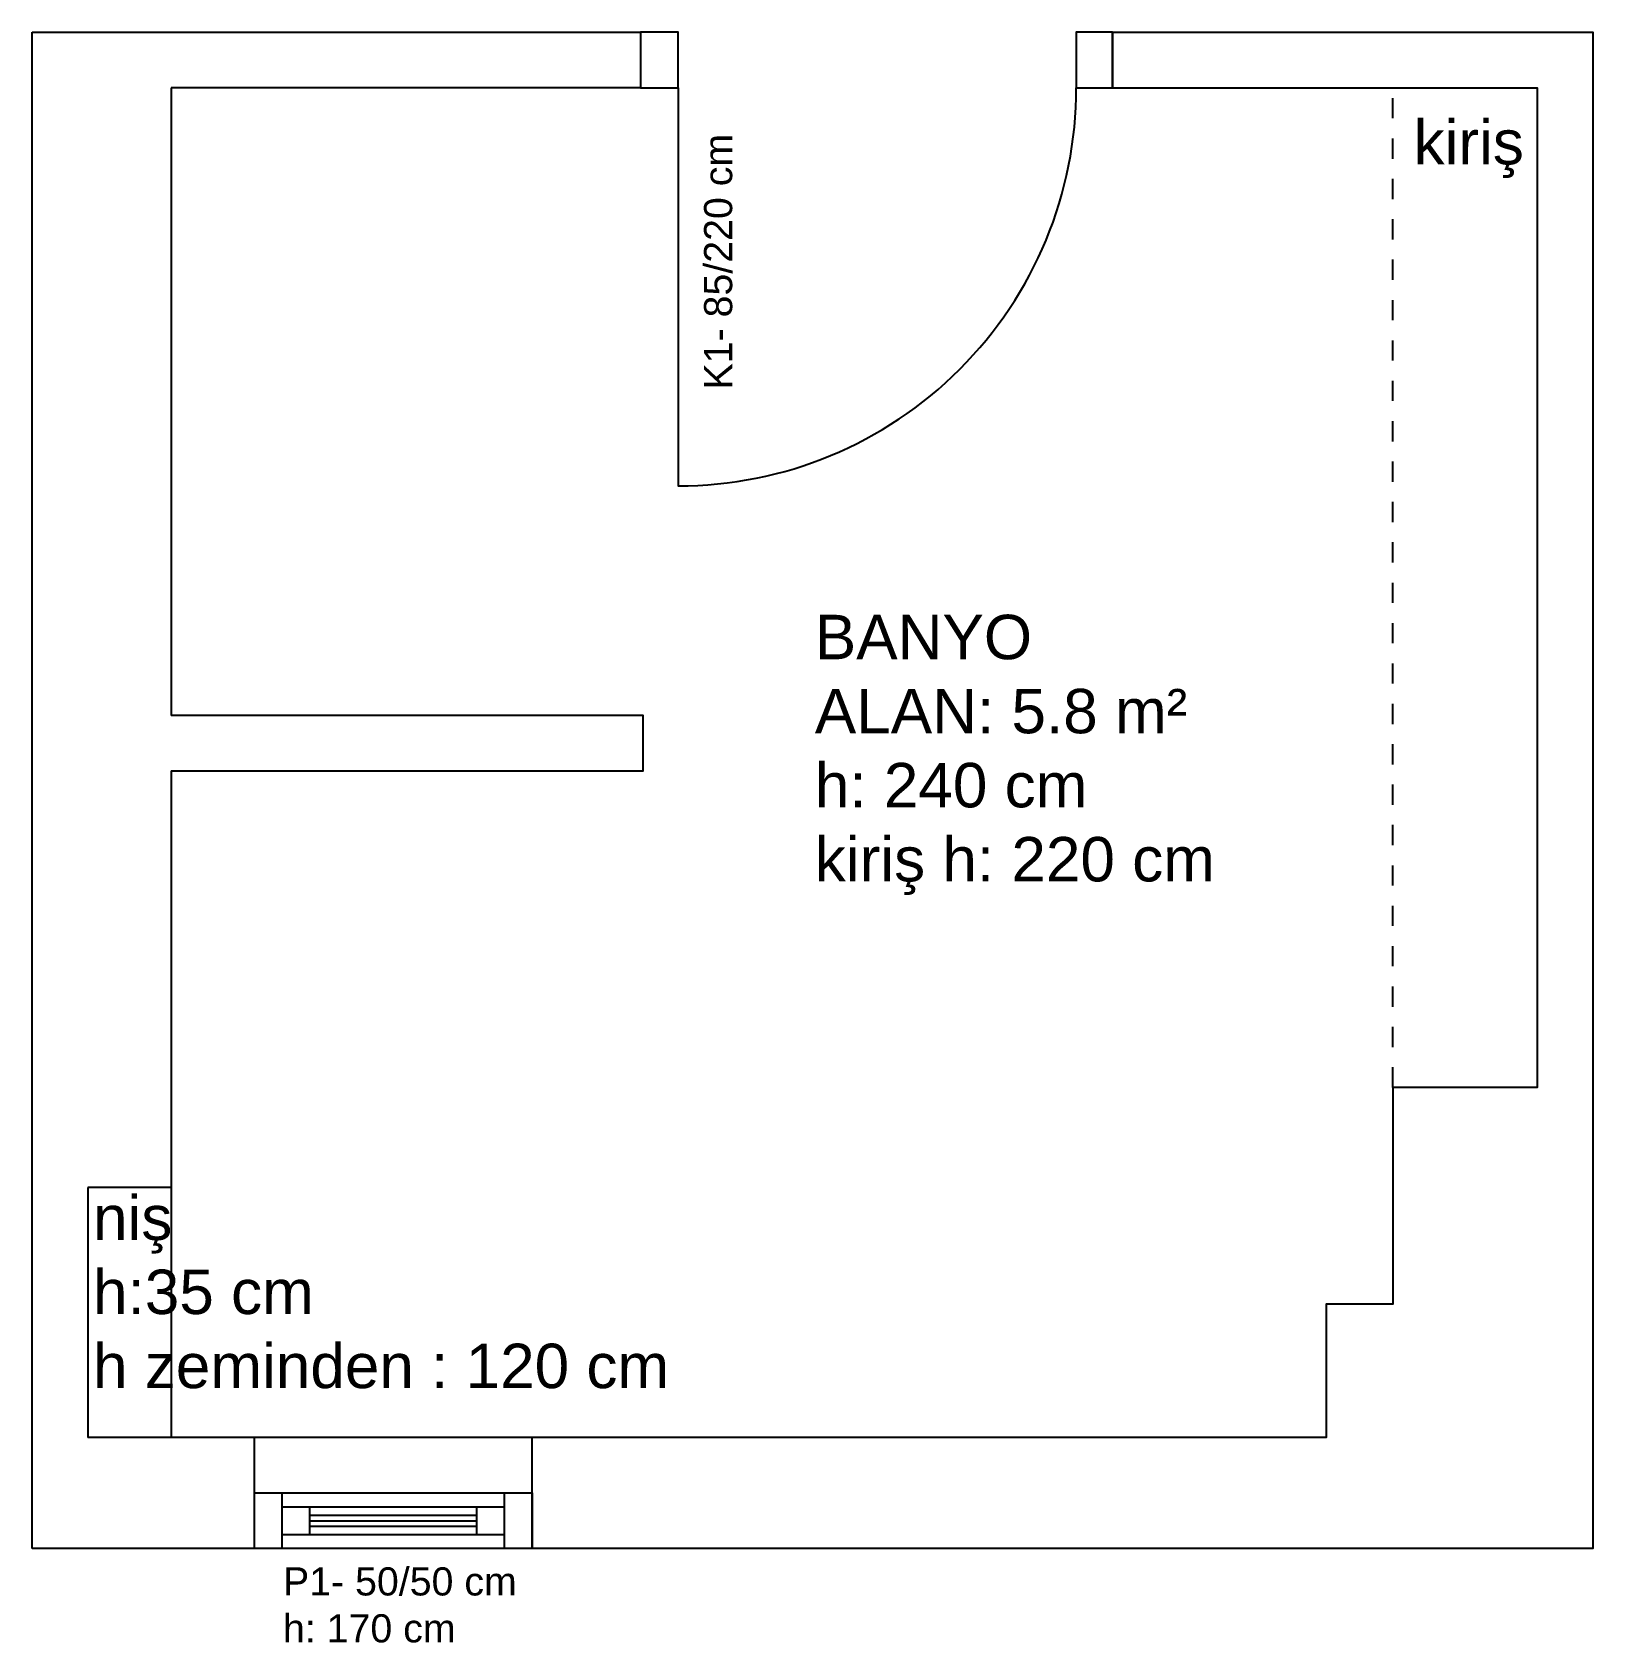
# Model space of a CAD drawing. Header units: centimetres. Extents: x 3169 to 3450, y 1589 to 1879.
import ezdxf

# ---------------------------------------------------------------- set-up
doc = ezdxf.new("R2010")
doc.units = ezdxf.units.CM
doc.linetypes.add('AI-Linetype-14', pattern=[7.270862, 3.635375, -3.635487])
doc.styles.get("Standard").update_dxf_attribs({"font": 'arial.ttf'})

# ---------------------------------------------------------------- blocks, each defined once
blk = doc.blocks.new('*U1')
at = {"color": 0}
for points in [[(-850, 0), (-781.8, 0), (-781.8, 100), (-850, 100)], [(-65, 0), (0, 0), (0, 100), (-65, 100)]]:
    blk.add_lwpolyline(points, close=True, dxfattribs=at)
at = {"color": 0, "linetype": 'ByBlock', "ltscale": 10}
blk.add_lwpolyline([(-781.8, 0), (-781.8, -716.8, 0.414214), (-65, 0)], format="xyb", dxfattribs=at)

msp = doc.modelspace()

# ---------------------------------------------------------------- linework, layer by layer
for p, q in [((3169.31, 1605.83, -5082402.96), (3169.31, 1878.83, -5082402.96)), ((3169.31, 1878.83, -5082402.96), (3278.81, 1878.83, -5082402.96)), ((3278.81, 1878.83, -5082402.96), (3278.81, 1868.83, -5082402.96)), ((3278.81, 1868.83, -5082402.96), (3194.31, 1868.83, -5082402.96)), ((3194.31, 1868.83, -5082402.96), (3194.31, 1755.83, -5082402.96)), ((3194.31, 1745.83, -5082402.96), (3194.31, 1625.83, -5082402.96)), ((3194.31, 1670.83, -5082402.96), (3179.31, 1670.83, -5082402.96)), ((3179.31, 1670.83, -5082402.96), (3179.31, 1625.83, -5082402.96)), ((3209.31, 1605.83, -5082402.96), (3209.31, 1625.83, -5082402.96)), ((3259.31, 1605.83, -5082402.96), (3259.31, 1625.83, -5082402.96)), ((3209.31, 1615.83, -5082402.96), (3259.31, 1615.83, -5082402.96)), ((3209.31, 1605.83, -5082402.96), (3209.31, 1615.83, -5082402.96)), ((3214.31, 1605.83, -5082402.96), (3214.31, 1615.83, -5082402.96)), ((3254.31, 1615.83, -5082402.96), (3254.31, 1605.83, -5082402.96)), ((3259.31, 1615.83, -5082402.96), (3259.31, 1605.83, -5082402.96)), ((3214.31, 1613.33, -5082402.96), (3254.31, 1613.33, -5082402.96)), ((3219.31, 1608.33, -5082402.96), (3219.31, 1613.33, -5082402.96)), ((3249.31, 1613.33, -5082402.96), (3249.31, 1608.33, -5082402.96)), ((3219.31, 1611.83, -5082402.96), (3249.31, 1611.83, -5082402.96)), ((3219.31, 1610.83, -5082402.96), (3249.31, 1610.83, -5082402.96)), ((3219.31, 1609.83, -5082402.96), (3249.31, 1609.83, -5082402.96)), ((3214.31, 1608.33, -5082402.96), (3254.31, 1608.33, -5082402.96)), ((3209.31, 1605.83, -5082402.96), (3169.31, 1605.83, -5082402.96)), ((3259.31, 1605.83, -5082402.96), (3209.31, 1605.83, -5082402.96))]:
    msp.add_line(p, q)
at = {"linetype": 'AI-Linetype-14'}
msp.add_line((3414.31, 1688.83, -5082402.96), (3414.31, 1868.83, -5082402.96), dxfattribs=at)
at = {"elevation": -5082402.96}
for points in [[(3363.81, 1878.83), (3363.81, 1868.83), (3440.31, 1868.83), (3440.31, 1688.83), (3414.31, 1688.83), (3414.31, 1649.83), (3402.31, 1649.83), (3402.31, 1625.83), (3179.31, 1625.83)], [(3363.81, 1878.83), (3450.31, 1878.83), (3450.31, 1605.83), (3259.31, 1605.83)], [(3194.31, 1745.83), (3279.31, 1745.83), (3279.31, 1755.83), (3194.31, 1755.83)]]:
    msp.add_lwpolyline(points, dxfattribs=at)

# ---------------------------------------------------------------- block references
at = {"xscale": 0.1, "yscale": 0.1, "zscale": 0.1}
msp.add_blockref('*U1', (3363.81, 1868.83, -5082402.96), dxfattribs=at)

# ---------------------------------------------------------------- texts
at = {"attachment_point": 1}
for s, width, gutter_width, heights, insert, char_height in [('kiriş\\P                  ', 438.5371, 75, [-21.33], (3418.04, 1863.03, -5460562.18), 8), ('BANYO\\PALAN: 5.8 m²\\Ph: 240 cm\\Pkiriş h: 220 cm \\P                  ', 438.5371, 75, [-61.57], (3310.23, 1773.94, -5460562.18), 8), ('niş \\Ph:35 cm\\Ph zeminden : 120 cm\\P                  ', 438.5371, 75, [-48.07], (3180.26, 1669.37, -5460562.18), 8), ('P1- 50/50 cm   \\Ph: 170 cm               ', 277.7883, 47.51, [-13.71], (3214.46, 1602.43, -3458955.36), 5.0675)]:
    msp.add_mtext_dynamic_manual_height_columns(s, width=width, gutter_width=gutter_width, heights=heights, dxfattribs=dict(at, insert=insert, char_height=char_height))
at = {"insert": (3290.28, 1814.5, -3458955.36), "char_height": 5.0675, "attachment_point": 1, "rotation": 90}
msp.add_mtext_dynamic_manual_height_columns('K1- 85/220 cm                  ', width=277.7883, gutter_width=47.51, heights=[-5.24], dxfattribs=at)

doc.saveas('drawing.dxf')
